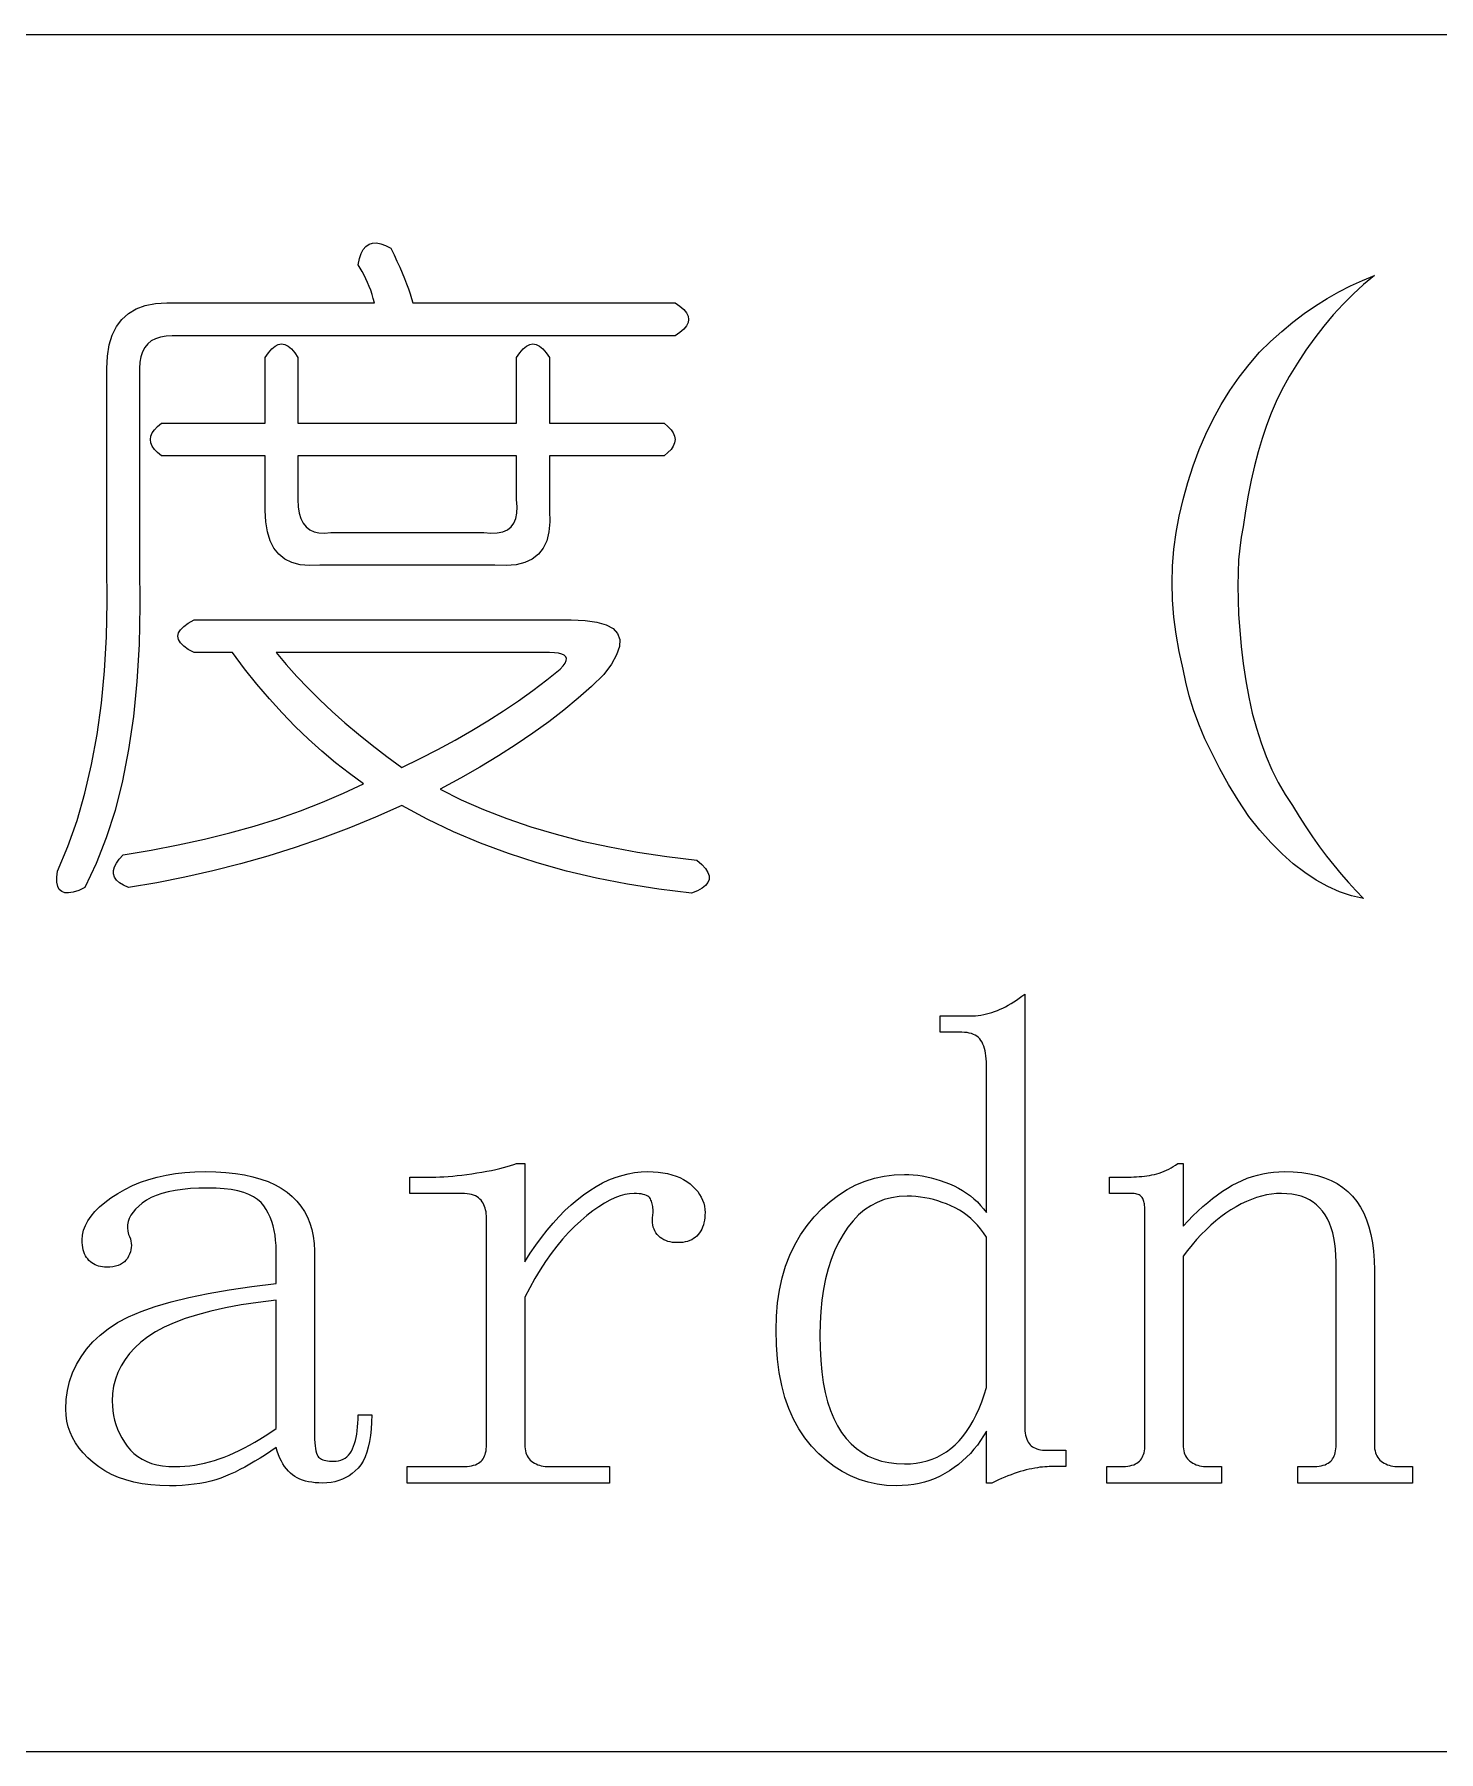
# Model space of a CAD drawing. Extents: x 1 to 297, y 1 to 210.
# Drawn here: x 8.88 to 13.29, y 29.56 to 34.95 of the extents above; entities that cross this region are included whole.
import ezdxf

# ---------------------------------------------------------------- set-up
doc = ezdxf.new("R2010")
doc.units = 0

msp = doc.modelspace()

# ---------------------------------------------------------------- linework, layer by layer
at = {"color": 7, "lineweight": 13}
for p, q in [((1.3055, 34.9534), (219.3213, 34.9534)), ((1.3055, 29.5649), (219.3213, 29.5649))]:
    msp.add_line(p, q, dxfattribs=at)
for points in [[(10.0026, 34.282), (10.0126, 34.2618), (10.0218, 34.2422), (10.0304, 34.2234), (10.0383, 34.2052), (10.0455, 34.1877), (10.052, 34.1709), (10.0578, 34.1548), (10.063, 34.1394), (10.0674, 34.1246), (10.0712, 34.1106), (10.8941, 34.1106), (10.9095, 34.1003), (10.9215, 34.09), (10.9301, 34.0797), (10.9352, 34.0694), (10.9369, 34.0591), (10.9352, 34.0489), (10.9301, 34.0386), (10.9215, 34.0283), (10.9095, 34.018), (10.8941, 34.0077), (9.3169, 34.0077), (9.2974, 34.0067), (9.2799, 34.0036), (9.2645, 33.9985), (9.2511, 33.9913), (9.2398, 33.982), (9.2305, 33.9707), (9.2233, 33.9573), (9.2182, 33.9419), (9.2151, 33.9244), (9.2141, 33.9049), (9.2141, 33.2877), (9.2154, 33.1603), (9.2127, 33.0388), (9.2058, 32.9231), (9.1949, 32.8132), (9.1798, 32.7091), (9.1606, 32.6109), (9.1373, 32.5185), (9.1098, 32.4319), (9.0783, 32.3512), (9.0426, 32.2763), (9.0233, 32.2675), (9.0063, 32.2619), (8.9917, 32.2593), (8.9796, 32.2598), (8.9698, 32.2634), (8.9624, 32.2701), (8.9574, 32.2799), (8.9549, 32.2927), (8.9547, 32.3087), (8.9569, 32.3277), (8.9893, 32.4052), (9.018, 32.4868), (9.0428, 32.5725), (9.0639, 32.6623), (9.0812, 32.7563), (9.0948, 32.8543), (9.1045, 32.9565), (9.1105, 33.0628), (9.1128, 33.1732), (9.1112, 33.2877), (9.1112, 33.9049), (9.1131, 33.9439), (9.1188, 33.9789), (9.1282, 34.0098), (9.1414, 34.0365), (9.1584, 34.0591), (9.1791, 34.0777), (9.2036, 34.0921), (9.2319, 34.1023), (9.264, 34.1085), (9.2998, 34.1106), (9.9512, 34.1106), (9.9476, 34.1241), (9.9437, 34.1373), (9.9394, 34.1502), (9.9348, 34.1627), (9.9298, 34.1749), (9.9245, 34.1867), (9.9188, 34.1982), (9.9128, 34.2093), (9.9065, 34.2201), (9.8998, 34.2306), (9.9039, 34.2496), (9.9094, 34.2655), (9.9162, 34.2784), (9.9245, 34.2882), (9.9341, 34.2949), (9.945, 34.2985), (9.9574, 34.299), (9.9711, 34.2964), (9.9862, 34.2907)], [(13.0884, 34.1963), (13.0546, 34.168), (13.0218, 34.138), (12.9901, 34.1063), (12.9594, 34.0729), (12.9298, 34.0377), (12.9012, 34.0009), (12.8736, 33.9623), (12.847, 33.922), (12.8214, 33.88), (12.7969, 33.8363), (12.7803, 33.8011), (12.7647, 33.7643), (12.7501, 33.7257), (12.7366, 33.6854), (12.7241, 33.6434), (12.7126, 33.5997), (12.7021, 33.5543), (12.6927, 33.5071), (12.6843, 33.4583), (12.6769, 33.4077), (12.6708, 33.3757), (12.666, 33.3412), (12.6625, 33.3043), (12.6605, 33.2651), (12.6598, 33.2234), (12.6605, 33.1794), (12.6625, 33.1329), (12.666, 33.0841), (12.6708, 33.0328), (12.6769, 32.9791), (12.6846, 32.9253), (12.6941, 32.8735), (12.7052, 32.8238), (12.7181, 32.7762), (12.7326, 32.7306), (12.7489, 32.687), (12.7669, 32.6455), (12.7866, 32.6061), (12.8081, 32.5687), (12.8312, 32.5334), (12.852, 32.4997), (12.873, 32.4669), (12.8945, 32.4352), (12.9162, 32.4045), (12.9384, 32.3749), (12.9608, 32.3462), (12.9836, 32.3186), (13.0068, 32.2921), (13.0302, 32.2665), (13.0541, 32.242), (13.0165, 32.2507), (12.9793, 32.2633), (12.9425, 32.2795), (12.906, 32.2996), (12.8698, 32.3234), (12.834, 32.351), (12.7985, 32.3824), (12.7633, 32.4175), (12.7285, 32.4565), (12.6941, 32.4991), (12.6612, 32.5501), (12.631, 32.5999), (12.6036, 32.6488), (12.5789, 32.6966), (12.5569, 32.7434), (12.5377, 32.7892), (12.5213, 32.8339), (12.5076, 32.8777), (12.4966, 32.9203), (12.4884, 32.962), (12.476, 33.0167), (12.4664, 33.071), (12.4596, 33.125), (12.4554, 33.1787), (12.4541, 33.232), (12.4554, 33.285), (12.4596, 33.3376), (12.4664, 33.3899), (12.476, 33.4418), (12.4884, 33.4934), (12.5031, 33.5474), (12.5199, 33.5997), (12.5388, 33.6503), (12.5597, 33.6991), (12.5826, 33.7463), (12.6077, 33.7917), (12.6348, 33.8354), (12.6639, 33.8774), (12.6951, 33.9177), (12.7284, 33.9563), (12.7628, 33.9895), (12.7976, 34.0207), (12.8328, 34.0499), (12.8682, 34.077), (12.9041, 34.102), (12.9402, 34.125), (12.9768, 34.1459), (13.0136, 34.1647), (13.0508, 34.1815)], [(10.3969, 33.9391), (10.4072, 33.9546), (10.4175, 33.9666), (10.4278, 33.9751), (10.4381, 33.9803), (10.4484, 33.982), (10.4586, 33.9803), (10.4689, 33.9751), (10.4792, 33.9666), (10.4895, 33.9546), (10.4998, 33.9391), (10.4998, 33.7334), (10.8598, 33.7334), (10.8721, 33.7231), (10.8817, 33.7129), (10.8886, 33.7026), (10.8927, 33.6923), (10.8941, 33.682), (10.8927, 33.6717), (10.8886, 33.6614), (10.8817, 33.6511), (10.8721, 33.6409), (10.8598, 33.6306), (10.4998, 33.6306), (10.4998, 33.4591), (10.5012, 33.4235), (10.4984, 33.3919), (10.4916, 33.3645), (10.4806, 33.3412), (10.4655, 33.322), (10.4463, 33.3069), (10.423, 33.2959), (10.3956, 33.2891), (10.364, 33.2863), (10.3284, 33.2877), (9.7798, 33.2877), (9.7472, 33.2863), (9.7181, 33.2891), (9.6924, 33.2959), (9.6701, 33.3069), (9.6512, 33.322), (9.6358, 33.3412), (9.6238, 33.3645), (9.6152, 33.3919), (9.6101, 33.4235), (9.6084, 33.4591), (9.6084, 33.6306), (9.2826, 33.6306), (9.2703, 33.6409), (9.2607, 33.6511), (9.2538, 33.6614), (9.2497, 33.6717), (9.2484, 33.682), (9.2497, 33.6923), (9.2538, 33.7026), (9.2607, 33.7129), (9.2703, 33.7231), (9.2826, 33.7334), (9.6084, 33.7334), (9.6084, 33.9391), (9.6186, 33.9546), (9.6289, 33.9666), (9.6392, 33.9751), (9.6495, 33.9803), (9.6598, 33.982), (9.6701, 33.9803), (9.6804, 33.9751), (9.6906, 33.9666), (9.7009, 33.9546), (9.7112, 33.9391), (9.7112, 33.7334), (10.3969, 33.7334)], [(10.3969, 33.6306), (9.7112, 33.6306), (9.7112, 33.4934), (9.7122, 33.4708), (9.7153, 33.4509), (9.7205, 33.4338), (9.7277, 33.4194), (9.7369, 33.4077), (9.7482, 33.3988), (9.7616, 33.3926), (9.777, 33.3892), (9.7945, 33.3885), (9.8141, 33.3906), (10.2941, 33.3906), (10.3167, 33.3885), (10.3366, 33.3892), (10.3537, 33.3926), (10.3681, 33.3988), (10.3798, 33.4077), (10.3887, 33.4194), (10.3949, 33.4338), (10.3983, 33.4509), (10.399, 33.4708), (10.3969, 33.4934)], [(9.3855, 33.1163), (10.5684, 33.1163), (10.6126, 33.1146), (10.6493, 33.1094), (10.6784, 33.1009), (10.7, 33.0889), (10.7141, 33.0734), (10.7206, 33.0546), (10.7196, 33.0323), (10.711, 33.0066), (10.6949, 32.9774), (10.6712, 32.9449), (10.6321, 32.9073), (10.5903, 32.8701), (10.5457, 32.8333), (10.4984, 32.7967), (10.4484, 32.7606), (10.3956, 32.7247), (10.34, 32.6893), (10.2817, 32.6541), (10.2207, 32.6193), (10.1569, 32.5849), (10.2236, 32.5518), (10.2934, 32.5211), (10.3662, 32.4928), (10.4422, 32.4669), (10.5212, 32.4434), (10.6033, 32.4223), (10.6885, 32.4037), (10.7768, 32.3874), (10.8682, 32.3735), (10.9626, 32.362), (10.9779, 32.3486), (10.9894, 32.3359), (10.9971, 32.3239), (11.001, 32.3126), (11.0012, 32.302), (10.9976, 32.2921), (10.9902, 32.2828), (10.9791, 32.2742), (10.9642, 32.2663), (10.9455, 32.2591), (10.8438, 32.2711), (10.7446, 32.2866), (10.6477, 32.3054), (10.5533, 32.3277), (10.4612, 32.3534), (10.3716, 32.3826), (10.2843, 32.4151), (10.1994, 32.4511), (10.117, 32.4906), (10.0369, 32.5334), (9.9543, 32.4969), (9.871, 32.4628), (9.787, 32.4311), (9.7023, 32.4018), (9.6169, 32.3749), (9.5309, 32.3503), (9.4441, 32.3282), (9.3567, 32.3085), (9.2686, 32.2912), (9.1798, 32.2763), (9.1642, 32.2835), (9.1517, 32.2914), (9.1422, 32.2999), (9.1359, 32.3092), (9.1326, 32.3191), (9.1325, 32.3298), (9.1354, 32.3411), (9.1414, 32.3531), (9.1505, 32.3658), (9.1626, 32.3791), (9.2504, 32.3937), (9.3354, 32.41), (9.4177, 32.428), (9.4973, 32.4477), (9.5741, 32.4691), (9.6481, 32.4923), (9.7194, 32.5171), (9.788, 32.5437), (9.8538, 32.572), (9.9169, 32.602), (9.8727, 32.6339), (9.8292, 32.6678), (9.7863, 32.7038), (9.7441, 32.7419), (9.7026, 32.782), (9.6618, 32.8242), (9.6217, 32.8684), (9.5823, 32.9147), (9.5436, 32.963), (9.5055, 33.0134), (9.3855, 33.0134), (9.367, 33.0237), (9.3526, 33.034), (9.3423, 33.0443), (9.3361, 33.0546), (9.3341, 33.0649), (9.3361, 33.0751), (9.3423, 33.0854), (9.3526, 33.0957), (9.367, 33.106)], [(10.4998, 33.0134), (9.6426, 33.0134), (9.6744, 32.9759), (9.7078, 32.9387), (9.7429, 32.9018), (9.7798, 32.8653), (9.8184, 32.8291), (9.8586, 32.7933), (9.9006, 32.7578), (9.9444, 32.7227), (9.9898, 32.6879), (10.0369, 32.6534), (10.0944, 32.6812), (10.1501, 32.7097), (10.2041, 32.7388), (10.2564, 32.7686), (10.3069, 32.7991), (10.3558, 32.8303), (10.4029, 32.8622), (10.4484, 32.8948), (10.4921, 32.9281), (10.5341, 32.962), (10.543, 32.9718), (10.5492, 32.9805), (10.5526, 32.9882), (10.5533, 32.9949), (10.5512, 33.0006), (10.5464, 33.0052), (10.5389, 33.0088), (10.5286, 33.0114), (10.5156, 33.0129)], [(11.5884, 30.3991), (11.5579, 30.4004), (11.5284, 30.4041), (11.4996, 30.4103), (11.4718, 30.419), (11.4448, 30.4302), (11.4186, 30.4439), (11.3934, 30.46), (11.3689, 30.4787), (11.3454, 30.4998), (11.3226, 30.5234), (11.3015, 30.5494), (11.2825, 30.5778), (11.2658, 30.6084), (11.2513, 30.6414), (11.2391, 30.6766), (11.229, 30.7142), (11.2212, 30.7541), (11.2157, 30.7963), (11.2123, 30.8409), (11.2112, 30.8877), (11.2124, 30.9314), (11.216, 30.9733), (11.222, 31.0133), (11.2304, 31.0516), (11.2412, 31.0881), (11.2544, 31.1227), (11.27, 31.1556), (11.288, 31.1867), (11.3084, 31.216), (11.3312, 31.2434), (11.3556, 31.2687), (11.3809, 31.2913), (11.4071, 31.3112), (11.4341, 31.3285), (11.4619, 31.3431), (11.4906, 31.355), (11.5202, 31.3643), (11.5506, 31.371), (11.5819, 31.375), (11.6141, 31.3763), (11.6278, 31.376), (11.6417, 31.3751), (11.6556, 31.3736), (11.6696, 31.3715), (11.6837, 31.3688), (11.6979, 31.3655), (11.7122, 31.3616), (11.7265, 31.3571), (11.741, 31.352), (11.7555, 31.3463), (11.7698, 31.34), (11.7834, 31.3331), (11.7965, 31.3256), (11.809, 31.3175), (11.8209, 31.3088), (11.8321, 31.2995), (11.8428, 31.2896), (11.8529, 31.2791), (11.8623, 31.268), (11.8712, 31.2563), (11.8712, 31.7191), (11.871, 31.7292), (11.8705, 31.7387), (11.8697, 31.7477), (11.8685, 31.7562), (11.8669, 31.7641), (11.865, 31.7716), (11.8628, 31.7785), (11.8602, 31.785), (11.8573, 31.7909), (11.8541, 31.7963), (11.8504, 31.8012), (11.8462, 31.8055), (11.8415, 31.8094), (11.8362, 31.8127), (11.8305, 31.8156), (11.8242, 31.8179), (11.8175, 31.8197), (11.8102, 31.821), (11.8024, 31.8217), (11.7941, 31.822), (11.7255, 31.822), (11.7255, 31.8734), (11.8198, 31.8734), (11.8284, 31.8736), (11.8369, 31.8741), (11.8455, 31.875), (11.8541, 31.8762), (11.8626, 31.8777), (11.8712, 31.8796), (11.8798, 31.8818), (11.8884, 31.8844), (11.8969, 31.8873), (11.9055, 31.8906), (11.9141, 31.8942), (11.9226, 31.8981), (11.9312, 31.9024), (11.9398, 31.907), (11.9484, 31.912), (11.9569, 31.9173), (11.9655, 31.923), (11.9741, 31.929), (11.9826, 31.9353), (11.9912, 31.942), (11.9912, 30.5877), (11.9914, 30.5794), (11.9919, 30.5716), (11.9928, 30.5643), (11.994, 30.5575), (11.9955, 30.5513), (11.9974, 30.5455), (11.9996, 30.5403), (12.0022, 30.5356), (12.0051, 30.5314), (12.0084, 30.5277), (12.012, 30.5245), (12.0159, 30.5215), (12.0202, 30.519), (12.0248, 30.5167), (12.0298, 30.5149), (12.0351, 30.5133), (12.0408, 30.5121), (12.0468, 30.5113), (12.0531, 30.5107), (12.0598, 30.5106), (12.1198, 30.5106), (12.1198, 30.4591), (12.0684, 30.4591), (12.0614, 30.459), (12.0541, 30.4586), (12.0466, 30.458), (12.0389, 30.4571), (12.0309, 30.4559), (12.0226, 30.4545), (12.0141, 30.4528), (12.0053, 30.4509), (11.9962, 30.4487), (11.9869, 30.4463), (11.9775, 30.4436), (11.9679, 30.4406), (11.9583, 30.4374), (11.9485, 30.4339), (11.9387, 30.4302), (11.9288, 30.4262), (11.9188, 30.422), (11.9088, 30.4175), (11.8986, 30.4127), (11.8884, 30.4077), (11.8712, 30.4077), (11.8712, 30.5706), (11.8623, 30.5554), (11.8529, 30.5409), (11.8428, 30.527), (11.8321, 30.5137), (11.8209, 30.5009), (11.809, 30.4888), (11.7965, 30.4773), (11.7834, 30.4663), (11.7698, 30.456), (11.7555, 30.4463), (11.7407, 30.4373), (11.7255, 30.4293), (11.7099, 30.4222), (11.6938, 30.4161), (11.6773, 30.4109), (11.6604, 30.4067), (11.643, 30.4034), (11.6252, 30.401), (11.607, 30.3996)], [(9.3084, 30.3991), (9.2782, 30.3999), (9.2494, 30.4021), (9.222, 30.4057), (9.1959, 30.4108), (9.1712, 30.4174), (9.1479, 30.4254), (9.126, 30.4348), (9.1054, 30.4458), (9.0862, 30.4582), (9.0684, 30.472), (9.0521, 30.4868), (9.0375, 30.502), (9.0246, 30.5176), (9.0135, 30.5337), (9.0041, 30.5502), (8.9964, 30.5671), (8.9904, 30.5845), (8.9861, 30.6023), (8.9835, 30.6205), (8.9826, 30.6391), (8.984, 30.6694), (8.988, 30.6986), (8.9946, 30.7267), (9.0039, 30.7537), (9.0159, 30.7795), (9.0305, 30.8042), (9.0477, 30.8278), (9.0677, 30.8503), (9.0903, 30.8717), (9.1155, 30.892), (9.1447, 30.9112), (9.1791, 30.9292), (9.2187, 30.9461), (9.2636, 30.9619), (9.3137, 30.9766), (9.369, 30.9902), (9.4296, 31.0027), (9.4954, 31.0141), (9.5664, 31.0243), (9.6426, 31.0334), (9.6426, 31.1363), (9.6423, 31.1531), (9.6411, 31.1694), (9.6392, 31.185), (9.6365, 31.2001), (9.633, 31.2145), (9.6288, 31.2283), (9.6237, 31.2416), (9.618, 31.2542), (9.6114, 31.2663), (9.6041, 31.2777), (9.5954, 31.2883), (9.5847, 31.2978), (9.5721, 31.3061), (9.5574, 31.3134), (9.5409, 31.3195), (9.5223, 31.3245), (9.5018, 31.3284), (9.4793, 31.3312), (9.4548, 31.3329), (9.4284, 31.3334), (9.4001, 31.333), (9.3735, 31.3315), (9.3486, 31.3292), (9.3255, 31.3259), (9.3041, 31.3216), (9.2844, 31.3165), (9.2664, 31.3103), (9.2501, 31.3033), (9.2355, 31.2952), (9.2226, 31.2863), (9.2114, 31.2768), (9.2017, 31.2673), (9.1936, 31.2576), (9.187, 31.2479), (9.1819, 31.2381), (9.1784, 31.2282), (9.1764, 31.2182), (9.176, 31.2081), (9.1771, 31.198), (9.1798, 31.1877), (9.1829, 31.1809), (9.1853, 31.174), (9.187, 31.1671), (9.188, 31.1603), (9.1884, 31.1534), (9.188, 31.1466), (9.187, 31.1397), (9.1853, 31.1329), (9.1829, 31.126), (9.1798, 31.1191), (9.176, 31.1126), (9.1716, 31.1068), (9.1664, 31.1017), (9.1606, 31.0972), (9.1541, 31.0934), (9.1469, 31.0903), (9.139, 31.0879), (9.1304, 31.0862), (9.1212, 31.0852), (9.1112, 31.0849), (9.1045, 31.0851), (9.098, 31.0857), (9.0918, 31.0868), (9.0858, 31.0883), (9.0801, 31.0902), (9.0747, 31.0926), (9.0695, 31.0954), (9.0646, 31.0986), (9.0599, 31.1022), (9.0555, 31.1063), (9.0514, 31.1108), (9.0478, 31.1157), (9.0446, 31.1211), (9.0418, 31.1269), (9.0394, 31.1331), (9.0375, 31.1397), (9.036, 31.1468), (9.0349, 31.1543), (9.0343, 31.1622), (9.0341, 31.1706), (9.0352, 31.1859), (9.0385, 31.2011), (9.0441, 31.2161), (9.0519, 31.2309), (9.0619, 31.2456), (9.0742, 31.2601), (9.0887, 31.2744), (9.1054, 31.2885), (9.1243, 31.3025), (9.1455, 31.3163), (9.1683, 31.3293), (9.1921, 31.341), (9.217, 31.3513), (9.2429, 31.3602), (9.2698, 31.3677), (9.2977, 31.3739), (9.3267, 31.3787), (9.3567, 31.3821), (9.3877, 31.3842), (9.4198, 31.3849), (9.4532, 31.3842), (9.4849, 31.3823), (9.5149, 31.3791), (9.5432, 31.3746), (9.5698, 31.3688), (9.5946, 31.3617), (9.6178, 31.3534), (9.6392, 31.3437), (9.6589, 31.3328), (9.6769, 31.3206), (9.6932, 31.3072), (9.7078, 31.2926), (9.7206, 31.277), (9.7318, 31.2602), (9.7412, 31.2424), (9.7489, 31.2234), (9.7549, 31.2033), (9.7592, 31.1821), (9.7618, 31.1597), (9.7626, 31.1363), (9.7626, 30.5706), (9.7628, 30.5574), (9.7632, 30.5454), (9.7638, 30.5344), (9.7647, 30.5246), (9.7659, 30.5159), (9.7673, 30.5083), (9.7689, 30.5019), (9.7709, 30.4965), (9.7731, 30.4923), (9.7755, 30.4891), (9.7783, 30.4867), (9.7815, 30.4845), (9.7851, 30.4826), (9.7892, 30.4809), (9.7937, 30.4795), (9.7986, 30.4783), (9.804, 30.4774), (9.8098, 30.4768), (9.816, 30.4764), (9.8226, 30.4763), (9.831, 30.4767), (9.8388, 30.4778), (9.846, 30.4798), (9.8528, 30.4825), (9.8591, 30.4859), (9.8648, 30.4902), (9.87, 30.4952), (9.8748, 30.501), (9.879, 30.5075), (9.8826, 30.5149), (9.8859, 30.5229), (9.8888, 30.5315), (9.8914, 30.5407), (9.8936, 30.5505), (9.8955, 30.5609), (9.897, 30.5719), (9.8982, 30.5836), (9.8991, 30.5958), (9.8996, 30.6086), (9.8998, 30.622), (9.9426, 30.622), (9.9422, 30.5987), (9.9409, 30.5769), (9.9388, 30.5566), (9.9358, 30.5377), (9.9319, 30.5202), (9.9272, 30.5042), (9.9216, 30.4897), (9.9152, 30.4766), (9.9079, 30.465), (9.8998, 30.4549), (9.891, 30.4459), (9.8816, 30.4379), (9.8718, 30.4308), (9.8614, 30.4247), (9.8505, 30.4195), (9.8391, 30.4153), (9.8272, 30.412), (9.8148, 30.4096), (9.8018, 30.4082), (9.7884, 30.4077), (9.7766, 30.408), (9.7654, 30.4087), (9.7547, 30.41), (9.7445, 30.4118), (9.7348, 30.4141), (9.7256, 30.417), (9.717, 30.4203), (9.7088, 30.4242), (9.7012, 30.4285), (9.6941, 30.4334), (9.6874, 30.4389), (9.681, 30.4451), (9.675, 30.4519), (9.6694, 30.4595), (9.6641, 30.4677), (9.6591, 30.4766), (9.6545, 30.4862), (9.6502, 30.4965), (9.6462, 30.5075), (9.6426, 30.5191), (9.6256, 30.5074), (9.6089, 30.4963), (9.5924, 30.4858), (9.5761, 30.4759), (9.5601, 30.4666), (9.5444, 30.4579), (9.5289, 30.4498), (9.5137, 30.4423), (9.4988, 30.4354), (9.4841, 30.4291), (9.4692, 30.4234), (9.4537, 30.4183), (9.4377, 30.4138), (9.421, 30.4099), (9.4037, 30.4066), (9.3858, 30.4039), (9.3674, 30.4018), (9.3483, 30.4003), (9.3286, 30.3994)], [(10.4226, 31.102), (10.4399, 31.1288), (10.4574, 31.1543), (10.4752, 31.1785), (10.4933, 31.2014), (10.5116, 31.2231), (10.5301, 31.2434), (10.5489, 31.2625), (10.568, 31.2803), (10.5873, 31.2968), (10.6069, 31.312), (10.6267, 31.3258), (10.6465, 31.3382), (10.6665, 31.3492), (10.6865, 31.3586), (10.7066, 31.3666), (10.7268, 31.3732), (10.747, 31.3783), (10.7674, 31.3819), (10.7878, 31.3841), (10.8084, 31.3849), (10.8251, 31.3845), (10.8411, 31.3833), (10.8563, 31.3814), (10.8708, 31.3787), (10.8844, 31.3752), (10.8973, 31.371), (10.9095, 31.366), (10.9208, 31.3602), (10.9314, 31.3536), (10.9412, 31.3463), (10.9502, 31.3384), (10.9582, 31.3303), (10.9653, 31.322), (10.9714, 31.3134), (10.9766, 31.3045), (10.9808, 31.2954), (10.9841, 31.286), (10.9865, 31.2763), (10.9879, 31.2664), (10.9884, 31.2563), (10.9881, 31.2479), (10.9875, 31.2398), (10.9864, 31.2321), (10.9849, 31.2247), (10.983, 31.2177), (10.9806, 31.211), (10.9779, 31.2047), (10.9746, 31.1987), (10.971, 31.193), (10.9669, 31.1877), (10.9624, 31.1828), (10.9575, 31.1785), (10.9521, 31.1746), (10.9464, 31.1713), (10.9401, 31.1684), (10.9335, 31.1661), (10.9264, 31.1643), (10.9189, 31.163), (10.911, 31.1623), (10.9026, 31.162), (10.8943, 31.1623), (10.8864, 31.163), (10.8789, 31.1643), (10.8718, 31.1661), (10.8651, 31.1684), (10.8589, 31.1713), (10.8531, 31.1746), (10.8478, 31.1785), (10.8429, 31.1828), (10.8384, 31.1877), (10.8344, 31.193), (10.831, 31.1987), (10.8282, 31.2047), (10.826, 31.211), (10.8244, 31.2177), (10.8234, 31.2247), (10.8231, 31.2321), (10.8233, 31.2398), (10.8241, 31.2479), (10.8255, 31.2563), (10.8254, 31.2613), (10.8252, 31.2662), (10.8247, 31.2709), (10.8241, 31.2755), (10.8234, 31.2799), (10.8224, 31.2841), (10.8213, 31.2881), (10.82, 31.2919), (10.8186, 31.2956), (10.8169, 31.2991), (10.8149, 31.3024), (10.8121, 31.3053), (10.8087, 31.3079), (10.8046, 31.3101), (10.7998, 31.312), (10.7943, 31.3135), (10.7881, 31.3147), (10.7813, 31.3156), (10.7737, 31.3161), (10.7655, 31.3163), (10.7515, 31.3154), (10.7369, 31.3129), (10.7217, 31.3086), (10.7058, 31.3026), (10.6894, 31.2949), (10.6724, 31.2854), (10.6548, 31.2743), (10.6366, 31.2614), (10.6178, 31.2469), (10.5984, 31.2306), (10.5789, 31.2127), (10.5598, 31.1935), (10.5411, 31.173), (10.5229, 31.151), (10.5051, 31.1277), (10.4878, 31.103), (10.4709, 31.077), (10.4544, 31.0495), (10.4383, 31.0207), (10.4226, 30.9906), (10.4226, 30.5277), (10.4229, 30.521), (10.4235, 30.5147), (10.4246, 30.5087), (10.4261, 30.503), (10.428, 30.4977), (10.4304, 30.4927), (10.4331, 30.4881), (10.4364, 30.4838), (10.44, 30.4799), (10.4441, 30.4763), (10.4485, 30.473), (10.4532, 30.4701), (10.4581, 30.4675), (10.4633, 30.4653), (10.4687, 30.4634), (10.4744, 30.4619), (10.4804, 30.4607), (10.4866, 30.4598), (10.4931, 30.4593), (10.4998, 30.4591), (10.6884, 30.4591), (10.6884, 30.4077), (10.0541, 30.4077), (10.0541, 30.4591), (10.2255, 30.4591), (10.2338, 30.4593), (10.2416, 30.4598), (10.2489, 30.4607), (10.2557, 30.4619), (10.2619, 30.4634), (10.2677, 30.4653), (10.2729, 30.4675), (10.2776, 30.4701), (10.2818, 30.473), (10.2855, 30.4763), (10.2888, 30.4799), (10.2917, 30.4838), (10.2942, 30.4881), (10.2965, 30.4927), (10.2984, 30.4977), (10.2999, 30.503), (10.3011, 30.5087), (10.302, 30.5147), (10.3025, 30.521), (10.3026, 30.5277), (10.3026, 31.2391), (10.3025, 31.2459), (10.302, 31.2523), (10.3011, 31.2586), (10.2999, 31.2645), (10.2984, 31.2702), (10.2965, 31.2757), (10.2942, 31.2808), (10.2917, 31.2858), (10.2888, 31.2904), (10.2855, 31.2949), (10.2818, 31.2989), (10.2776, 31.3026), (10.2729, 31.3058), (10.2677, 31.3086), (10.2619, 31.3109), (10.2557, 31.3129), (10.2489, 31.3144), (10.2416, 31.3154), (10.2338, 31.3161), (10.2255, 31.3163), (10.0626, 31.3163), (10.0626, 31.3677), (10.1312, 31.3677), (10.1434, 31.3678), (10.1561, 31.3682), (10.1691, 31.3689), (10.1826, 31.3698), (10.1966, 31.3709), (10.2109, 31.3723), (10.2257, 31.374), (10.2409, 31.3759), (10.2566, 31.3781), (10.2726, 31.3806), (10.2885, 31.3832), (10.3037, 31.3859), (10.318, 31.3887), (10.3316, 31.3915), (10.3444, 31.3945), (10.3565, 31.3975), (10.3677, 31.4007), (10.3782, 31.4039), (10.388, 31.4072), (10.3969, 31.4106), (10.4226, 31.4106)], [(12.2484, 30.4077), (12.2484, 30.4591), (12.2912, 30.4591), (12.2995, 30.4593), (12.3073, 30.4598), (12.3146, 30.4607), (12.3214, 30.4619), (12.3276, 30.4634), (12.3334, 30.4653), (12.3386, 30.4675), (12.3433, 30.4701), (12.3475, 30.473), (12.3512, 30.4763), (12.3545, 30.4799), (12.3574, 30.4838), (12.36, 30.4881), (12.3622, 30.4927), (12.3641, 30.4977), (12.3656, 30.503), (12.3668, 30.5087), (12.3677, 30.5147), (12.3682, 30.521), (12.3684, 30.5277), (12.3684, 31.2649), (12.3683, 31.2699), (12.368, 31.2746), (12.3676, 31.2791), (12.367, 31.2834), (12.3662, 31.2874), (12.3653, 31.2911), (12.3642, 31.2946), (12.3629, 31.2978), (12.3614, 31.3007), (12.3598, 31.3034), (12.3579, 31.3059), (12.3557, 31.3081), (12.3531, 31.31), (12.3502, 31.3117), (12.3469, 31.3131), (12.3433, 31.3142), (12.3394, 31.3151), (12.3351, 31.3158), (12.3305, 31.3162), (12.3255, 31.3163), (12.2569, 31.3163), (12.2569, 31.3677), (12.3169, 31.3677), (12.3255, 31.3678), (12.3339, 31.3681), (12.3423, 31.3685), (12.3505, 31.3691), (12.3587, 31.3699), (12.3668, 31.3708), (12.3748, 31.3719), (12.3828, 31.3732), (12.3906, 31.3747), (12.3984, 31.3763), (12.406, 31.3782), (12.4136, 31.3804), (12.4211, 31.383), (12.4285, 31.3859), (12.4359, 31.3891), (12.4431, 31.3927), (12.4503, 31.3967), (12.4573, 31.401), (12.4643, 31.4056), (12.4712, 31.4106), (12.4884, 31.4106), (12.4884, 31.2134), (12.5038, 31.2301), (12.5192, 31.246), (12.5346, 31.261), (12.5501, 31.2751), (12.5655, 31.2884), (12.5809, 31.3009), (12.5964, 31.3124), (12.6118, 31.3231), (12.6272, 31.333), (12.6426, 31.342), (12.6582, 31.3501), (12.6738, 31.3574), (12.6897, 31.3639), (12.7057, 31.3694), (12.7219, 31.3741), (12.7383, 31.378), (12.7548, 31.381), (12.7716, 31.3831), (12.7884, 31.3844), (12.8055, 31.3849), (12.8339, 31.3841), (12.8607, 31.3818), (12.886, 31.3779), (12.9097, 31.3725), (12.9319, 31.3656), (12.9526, 31.3571), (12.9717, 31.3471), (12.9893, 31.3355), (13.0053, 31.3224), (13.0198, 31.3077), (13.0328, 31.2915), (13.0445, 31.2738), (13.0548, 31.2545), (13.0637, 31.2337), (13.0712, 31.2113), (13.0774, 31.1874), (13.0822, 31.1619), (13.0856, 31.1349), (13.0877, 31.1064), (13.0884, 31.0763), (13.0884, 30.5277), (13.0886, 30.521), (13.0892, 30.5147), (13.0903, 30.5087), (13.0918, 30.503), (13.0937, 30.4977), (13.0961, 30.4927), (13.0989, 30.4881), (13.1021, 30.4838), (13.1057, 30.4799), (13.1098, 30.4763), (13.1142, 30.473), (13.1189, 30.4701), (13.1238, 30.4675), (13.129, 30.4653), (13.1344, 30.4634), (13.1401, 30.4619), (13.1461, 30.4607), (13.1523, 30.4598), (13.1588, 30.4593), (13.1655, 30.4591), (13.2084, 30.4591), (13.2084, 30.4077), (12.8484, 30.4077), (12.8484, 30.4591), (12.8912, 30.4591), (12.8995, 30.4593), (12.9073, 30.4598), (12.9146, 30.4607), (12.9214, 30.4619), (12.9276, 30.4634), (12.9334, 30.4653), (12.9386, 30.4675), (12.9433, 30.4701), (12.9475, 30.473), (12.9512, 30.4763), (12.9545, 30.4799), (12.9574, 30.4838), (12.96, 30.4881), (12.9622, 30.4927), (12.9641, 30.4977), (12.9656, 30.503), (12.9668, 30.5087), (12.9677, 30.5147), (12.9682, 30.521), (12.9684, 30.5277), (12.9684, 31.102), (12.9679, 31.1221), (12.9666, 31.1413), (12.9645, 31.1595), (12.9615, 31.1767), (12.9576, 31.1931), (12.9529, 31.2085), (12.9474, 31.2229), (12.9409, 31.2364), (12.9336, 31.249), (12.9255, 31.2606), (12.9165, 31.2712), (12.9066, 31.2806), (12.8959, 31.289), (12.8844, 31.2962), (12.8719, 31.3024), (12.8586, 31.3074), (12.8445, 31.3113), (12.8295, 31.3141), (12.8136, 31.3157), (12.7969, 31.3163), (12.7815, 31.3158), (12.7659, 31.3142), (12.7503, 31.3117), (12.7345, 31.3081), (12.7187, 31.3034), (12.7028, 31.2978), (12.6868, 31.2911), (12.6708, 31.2834), (12.6546, 31.2746), (12.6384, 31.2649), (12.6222, 31.2541), (12.6063, 31.2426), (12.5907, 31.2301), (12.5753, 31.2169), (12.5601, 31.2027), (12.5453, 31.1877), (12.5307, 31.1719), (12.5163, 31.1551), (12.5022, 31.1376), (12.4884, 31.1191), (12.4884, 30.5277), (12.4886, 30.521), (12.4892, 30.5147), (12.4903, 30.5087), (12.4918, 30.503), (12.4937, 30.4977), (12.4961, 30.4927), (12.4989, 30.4881), (12.5021, 30.4838), (12.5057, 30.4799), (12.5098, 30.4763), (12.5142, 30.473), (12.5189, 30.4701), (12.5238, 30.4675), (12.529, 30.4653), (12.5344, 30.4634), (12.5401, 30.4619), (12.5461, 30.4607), (12.5523, 30.4598), (12.5588, 30.4593), (12.5655, 30.4591), (12.6084, 30.4591), (12.6084, 30.4077)], [(11.8712, 31.1791), (11.8624, 31.1925), (11.853, 31.205), (11.8432, 31.2168), (11.8328, 31.2278), (11.8219, 31.2381), (11.8105, 31.2475), (11.7986, 31.2562), (11.7862, 31.2642), (11.7732, 31.2713), (11.7598, 31.2777), (11.7461, 31.2834), (11.7324, 31.2885), (11.7186, 31.293), (11.7049, 31.2969), (11.6912, 31.3002), (11.6775, 31.3029), (11.6638, 31.305), (11.6501, 31.3065), (11.6364, 31.3074), (11.6226, 31.3077), (11.5975, 31.3065), (11.5734, 31.3029), (11.5505, 31.2969), (11.5287, 31.2885), (11.508, 31.2777), (11.4884, 31.2645), (11.4699, 31.2489), (11.4526, 31.2309), (11.4363, 31.2105), (11.4212, 31.1877), (11.4074, 31.1629), (11.395, 31.1366), (11.3841, 31.1088), (11.3746, 31.0794), (11.3666, 31.0484), (11.36, 31.0159), (11.3549, 30.9819), (11.3513, 30.9463), (11.3491, 30.9092), (11.3484, 30.8706), (11.349, 30.8305), (11.3511, 30.7926), (11.3545, 30.7568), (11.3593, 30.7231), (11.3655, 30.6916), (11.373, 30.6623), (11.382, 30.6351), (11.3922, 30.61), (11.4039, 30.5871), (11.4169, 30.5663), (11.4312, 30.5476), (11.4468, 30.5308), (11.4635, 30.516), (11.4814, 30.5032), (11.5005, 30.4924), (11.5208, 30.4835), (11.5423, 30.4766), (11.565, 30.4717), (11.589, 30.4687), (11.6141, 30.4677), (11.6326, 30.4683), (11.6506, 30.4701), (11.6679, 30.4731), (11.6847, 30.4773), (11.7009, 30.4827), (11.7164, 30.4893), (11.7314, 30.4971), (11.7457, 30.5061), (11.7595, 30.5163), (11.7726, 30.5277), (11.7852, 30.5403), (11.7972, 30.5541), (11.8085, 30.5691), (11.8193, 30.5853), (11.8294, 30.6027), (11.839, 30.6213), (11.8479, 30.6411), (11.8563, 30.6621), (11.8641, 30.6843), (11.8712, 30.7077)], [(9.1284, 30.6649), (9.1288, 30.6496), (9.1302, 30.6345), (9.1326, 30.6197), (9.1359, 30.6052), (9.1401, 30.5909), (9.1453, 30.5769), (9.1515, 30.5632), (9.1585, 30.5497), (9.1665, 30.5364), (9.1755, 30.5234), (9.1855, 30.5112), (9.1966, 30.5003), (9.2088, 30.4906), (9.2221, 30.4823), (9.2366, 30.4752), (9.2521, 30.4694), (9.2688, 30.4649), (9.2866, 30.4617), (9.3055, 30.4598), (9.3255, 30.4591), (9.3409, 30.4594), (9.3564, 30.4603), (9.3718, 30.4618), (9.3872, 30.4639), (9.4026, 30.4666), (9.4181, 30.4699), (9.4335, 30.4738), (9.4489, 30.4783), (9.4644, 30.4834), (9.4798, 30.4891), (9.4953, 30.4954), (9.511, 30.5023), (9.5268, 30.5098), (9.5429, 30.5179), (9.5591, 30.5266), (9.5754, 30.5359), (9.592, 30.5458), (9.6087, 30.5563), (9.6256, 30.5674), (9.6426, 30.5791), (9.6426, 30.982), (9.5862, 30.9747), (9.5333, 30.9664), (9.484, 30.9572), (9.4383, 30.947), (9.3962, 30.9359), (9.3577, 30.9239), (9.3228, 30.9109), (9.2916, 30.897), (9.2639, 30.8821), (9.2398, 30.8663), (9.2186, 30.8496), (9.1997, 30.8322), (9.183, 30.814), (9.1685, 30.795), (9.1562, 30.7752), (9.1462, 30.7547), (9.1384, 30.7334), (9.1328, 30.7113), (9.1295, 30.6885)]]:
    msp.add_lwpolyline(points, close=True, dxfattribs=at)

doc.saveas('drawing.dxf')
